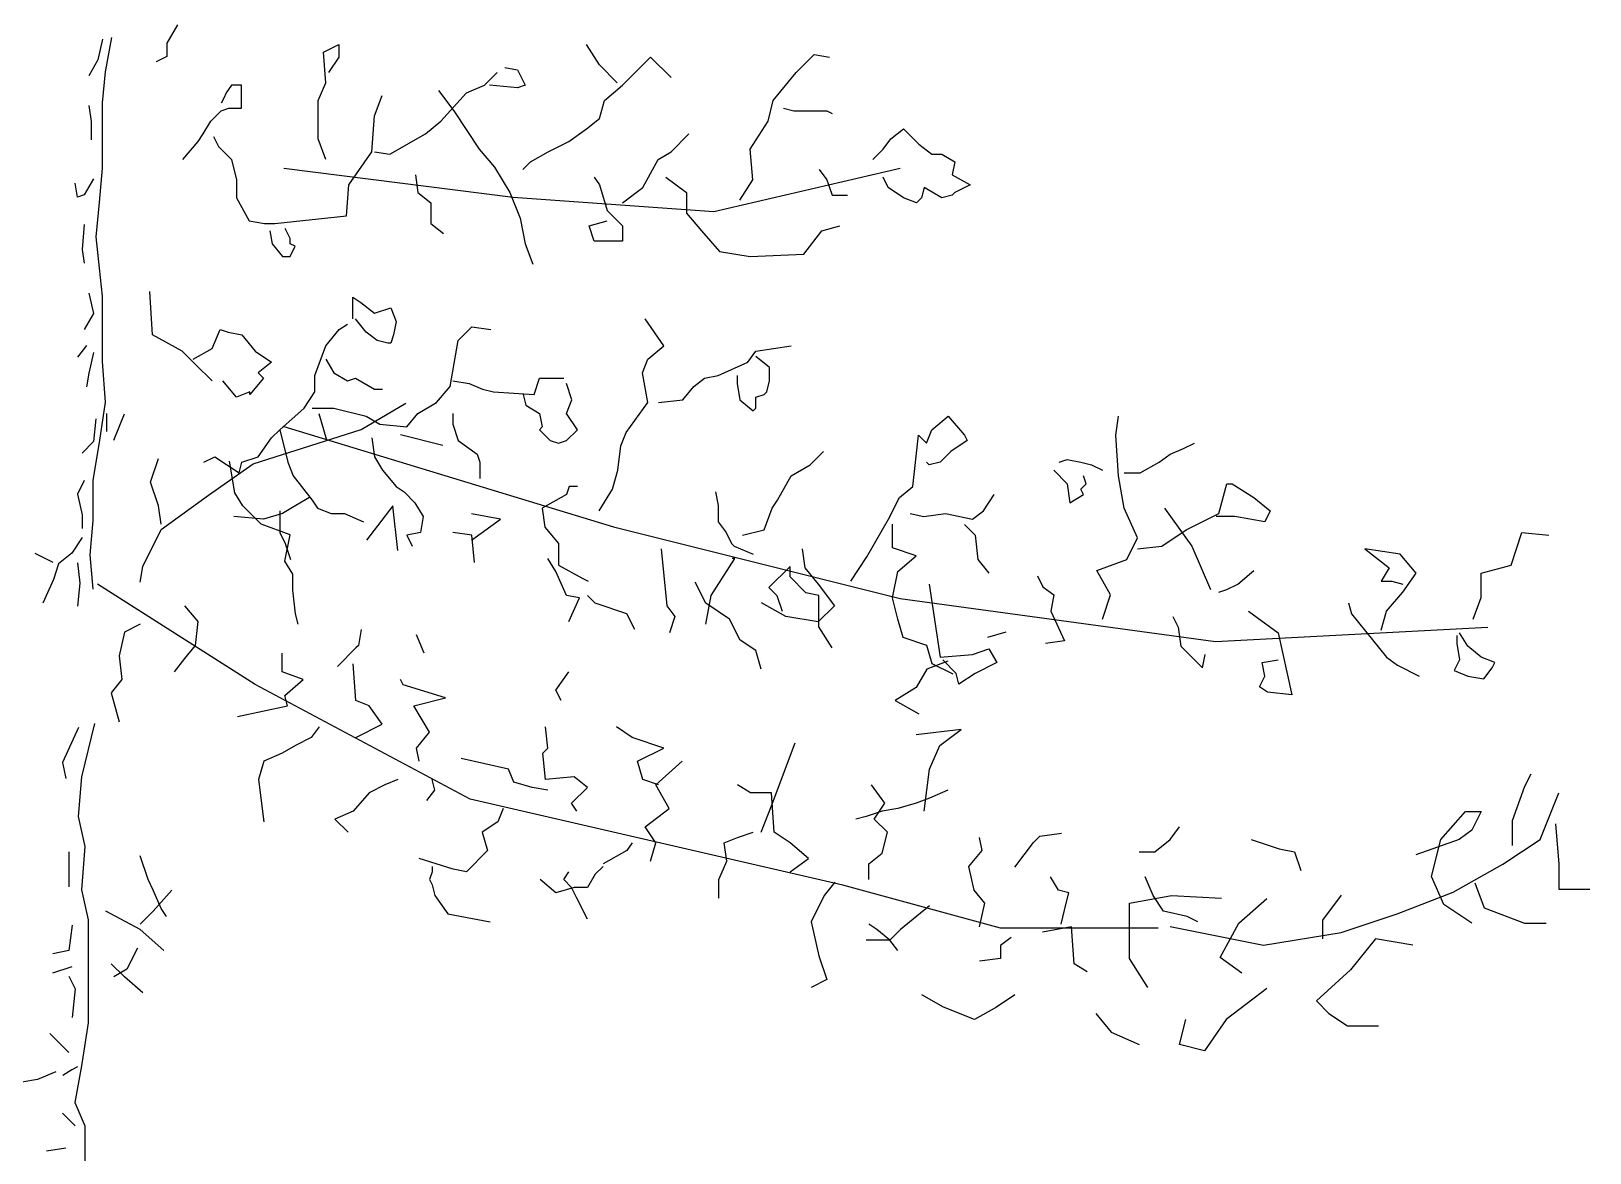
# Model space of a CAD drawing. Header units: millimetres. Extents: x 87938 to 265635, y 330093 to 434310.
# Drawn here: x 259083 to 261889, y 352468 to 354488 of the extents above; entities that cross this region are included whole.
import ezdxf

# ---------------------------------------------------------------- set-up
doc = ezdxf.new("R2010")
doc.units = ezdxf.units.MM

# ---------------------------------------------------------------- blocks, each defined once
blk = doc.blocks.new('A$C51134F3F')
for p, q in [((2853.6, 5540.3), (2834.6, 5507.1)), ((2718.9, 5514.3), (2710.7, 5477.3)), ((2724.5, 5455.9), (2735.8, 5517.7)), ((2834.6, 5507.1), (2834.6, 5483.4)), ((3116.6, 5491.4), (3144.2, 5505.2)), ((3144.2, 5505.2), (3144.2, 5482.2)), ((3613.6, 5468.3), (3590.6, 5505.2)), ((2710.7, 5477.3), (2694.3, 5448.4)), ((2834.6, 5483.4), (2815.7, 5473.9)), ((3121.2, 5436.1), (3116.6, 5491.4)), ((3144.2, 5482.2), (3125.8, 5454.5)), ((3655, 5431.5), (3705.7, 5482.2)), ((3705.7, 5482.2), (3742.5, 5445.3)), ((3968, 5454.5), (4000.2, 5486.8)), ((4000.2, 5486.8), (4027.8, 5482.2)), ((2718.9, 5399.8), (2724.5, 5455.9)), ((3406.5, 5431.5), (3429.5, 5454.5)), ((3443.3, 5463.7), (3466.3, 5459.1)), ((3466.3, 5459.1), (3480.1, 5431.5)), ((3645.8, 5436.1), (3613.6, 5468.3)), ((3926.6, 5403.9), (3968, 5454.5)), ((2941.7, 5417.7), (2937.1, 5408.5)), ((2950.9, 5431.5), (2941.7, 5417.7)), ((2969.3, 5431.5), (2950.9, 5431.5)), ((2969.3, 5390), (2969.3, 5431.5)), ((3107.4, 5403.9), (3121.2, 5436.1)), ((3323.7, 5422.3), (3351.3, 5385.4)), ((3328.3, 5367), (3374.3, 5417.7)), ((3374.3, 5417.7), (3406.5, 5431.5)), ((3466.3, 5426.9), (3415.7, 5431.5)), ((3480.1, 5431.5), (3466.3, 5426.9)), ((3622.8, 5403.9), (3655, 5431.5)), ((2694.3, 5394.9), (2698.4, 5366.1)), ((2718.9, 5343.6), (2718.9, 5399.8)), ((2937.1, 5408.5), (2932.5, 5399.3)), ((2932.5, 5385.4), (2946.3, 5390)), ((2946.3, 5390), (2969.3, 5390)), ((3107.4, 5334.8), (3107.4, 5403.9)), ((3208.6, 5376.2), (3222.4, 5413.1)), ((3613.6, 5371.6), (3622.8, 5403.9)), ((3917.4, 5367), (3926.6, 5403.9)), ((3945, 5390), (3963.4, 5385.4)), ((2698.4, 5366.1), (2698.4, 5333.1)), ((2900.3, 5344), (2914.1, 5367)), ((2914.1, 5367), (2932.5, 5385.4)), ((3204, 5311.8), (3208.6, 5376.2)), ((3300.7, 5344), (3328.3, 5367)), ((3351.3, 5385.4), (3397.3, 5316.4)), ((3590.6, 5353.2), (3613.6, 5371.6)), ((3885.1, 5316.4), (3917.4, 5367)), ((3963.4, 5385.4), (3995.6, 5385.4)), ((3995.6, 5385.4), (4023.2, 5385.4)), ((4023.2, 5385.4), (4032.4, 5380.8)), ((2718.9, 5281.9), (2718.9, 5343.6)), ((2891, 5330.2), (2900.3, 5344)), ((2918.7, 5339.4), (2927.9, 5321)), ((3121.2, 5297.9), (3107.4, 5334.8)), ((3236.2, 5307.2), (3300.7, 5344)), ((3558.4, 5330.2), (3590.6, 5353.2)), ((3742.5, 5311.8), (3774.7, 5344)), ((4124.5, 5316.4), (4138.3, 5334.8)), ((4138.3, 5334.8), (4161.3, 5353.2)), ((4161.3, 5353.2), (4175.1, 5339.4)), ((4175.1, 5339.4), (4188.9, 5325.6)), ((2863.4, 5297.9), (2891, 5330.2)), ((2927.9, 5321), (2950.9, 5297.9)), ((3162.6, 5251.9), (3204, 5311.8)), ((3208.6, 5311.8), (3236.2, 5307.2)), ((3397.3, 5316.4), (3424.9, 5284.1)), ((3489.3, 5293.3), (3521.6, 5311.8)), ((3521.6, 5311.8), (3558.4, 5330.2)), ((3719.5, 5297.9), (3742.5, 5311.8)), ((3889.7, 5261.1), (3885.1, 5316.4)), ((4106.1, 5297.9), (4124.5, 5316.4)), ((4188.9, 5325.6), (4211.9, 5307.2)), ((4211.9, 5307.2), (4230.3, 5307.2)), ((4230.3, 5307.2), (4253.3, 5293.3)), ((2713.3, 5220.1), (2718.9, 5281.9)), ((2950.9, 5297.9), (2960.1, 5261.1)), ((3045.5, 5281.9), (3458.4, 5230.2)), ((3424.9, 5284.1), (3452.5, 5238.1)), ((3475.5, 5279.5), (3489.3, 5293.3)), ((3691.8, 5247.3), (3719.5, 5297.9)), ((3819.7, 5204.4), (4155.2, 5281.9)), ((4009.4, 5279.5), (4023.2, 5261.1)), ((4253.3, 5293.3), (4248.7, 5270.3)), ((2673.7, 5230.2), (2669.6, 5254.9)), ((2702.5, 5263.2), (2686, 5234.3)), ((2960.1, 5261.1), (2960.1, 5228.9)), ((3158, 5196.6), (3162.6, 5251.9)), ((3282.2, 5270.3), (3286.8, 5238.1)), ((3604.4, 5265.7), (3613.6, 5251.9)), ((3613.6, 5251.9), (3627.4, 5205.8)), ((3733.3, 5265.7), (3770.1, 5238.1)), ((3866.7, 5224.3), (3889.7, 5261.1)), ((4023.2, 5261.1), (4032.4, 5233.5)), ((4133.7, 5247.3), (4124.5, 5265.7)), ((4248.7, 5270.3), (4280.9, 5251.9)), ((4280.9, 5251.9), (4253.3, 5238.1)), ((2686, 5234.3), (2673.7, 5230.2)), ((2960.1, 5228.9), (2983.1, 5187.4)), ((3286.8, 5238.1), (3309.9, 5219.7)), ((3452.5, 5238.1), (3470.9, 5192)), ((3458.4, 5230.2), (3819.7, 5204.4)), ((3655, 5219.7), (3691.8, 5247.3)), ((3770.1, 5238.1), (3770.1, 5201.2)), ((4032.4, 5233.5), (4060, 5233.5)), ((4161.3, 5228.9), (4133.7, 5247.3)), ((4184.3, 5219.7), (4161.3, 5228.9)), ((4193.5, 5228.9), (4184.3, 5219.7)), ((4198.1, 5247.3), (4193.5, 5228.9)), ((4230.3, 5228.9), (4198.1, 5247.3)), ((4248.7, 5233.5), (4230.3, 5228.9)), ((4253.3, 5238.1), (4248.7, 5233.5)), ((2707.7, 5158.4), (2713.3, 5220.1)), ((3029.1, 5182.8), (3158, 5196.6)), ((3309.9, 5219.7), (3309.9, 5182.8)), ((3627.4, 5205.8), (3655, 5178.2)), ((3770.1, 5201.2), (3797.7, 5169)), ((2686, 5180.8), (2681.9, 5135.5)), ((2983.1, 5187.4), (3010.7, 5182.8)), ((3010.7, 5182.8), (3029.1, 5182.8)), ((3019.9, 5169), (3024.5, 5146)), ((3056.7, 5155.2), (3047.5, 5173.6)), ((3309.9, 5182.8), (3332.9, 5164.4)), ((3470.9, 5192), (3480.1, 5146)), ((3595.2, 5178.2), (3627.4, 5187.4)), ((3604.4, 5150.6), (3595.2, 5178.2)), ((3655, 5178.2), (3655, 5150.6)), ((3797.7, 5169), (3829.9, 5132.2)), ((3981.8, 5127.5), (4014, 5169)), ((4014, 5169), (4046.2, 5178.2)), ((2713.3, 5102.2), (2707.7, 5158.4)), ((3024.5, 5146), (3042.9, 5122.9)), ((3056.7, 5146), (3056.7, 5155.2)), ((3065.9, 5141.4), (3056.7, 5146)), ((3056.7, 5122.9), (3065.9, 5141.4)), ((3480.1, 5146), (3493.9, 5109.1)), ((3655, 5150.6), (3604.4, 5150.6)), ((2681.9, 5135.5), (2686, 5110.8)), ((3042.9, 5122.9), (3056.7, 5122.9)), ((3829.9, 5132.2), (3885.1, 5122.9)), ((3885.1, 5122.9), (3981.8, 5127.5)), ((2718.9, 5051.7), (2713.3, 5102.2)), ((2694.3, 5057.3), (2702.5, 5020.2)), ((2808.8, 4981.8), (2804, 5059.8)), ((2718.9, 5001.2), (2718.9, 5051.7)), ((3169.4, 5040.3), (3169.4, 5050.1)), ((3169.4, 5050.1), (3184.1, 5040.3)), ((3169.4, 5011), (3169.4, 5040.3)), ((3184.1, 5040.3), (3208.4, 5020.8)), ((3208.4, 5020.8), (3237.7, 5030.5)), ((3237.7, 5030.5), (3247.4, 5006.2)), ((2702.5, 5020.2), (2686, 4991.4)), ((2718.9, 4933.8), (2718.9, 5001.2)), ((3145.1, 4991.5), (3159.7, 5001.3)), ((3193.8, 4986.7), (3174.3, 5011)), ((3247.4, 5006.2), (3242.5, 4981.8)), ((3359.5, 4972), (3383.9, 4996.4)), ((3383.9, 4996.4), (3418, 4991.5)), ((3729.8, 4962.3), (3695.7, 5011)), ((2862.4, 4952.5), (2808.8, 4981.8)), ((2916, 4957.4), (2930.7, 4991.5)), ((2930.7, 4991.5), (2945.3, 4986.7)), ((2945.3, 4986.7), (2969.6, 4981.8)), ((2969.6, 4981.8), (2994, 4952.5)), ((3120.7, 4962.3), (3145.1, 4991.5)), ((3213.3, 4972), (3193.8, 4986.7)), ((3232.8, 4967.1), (3213.3, 4972)), ((3242.5, 4981.8), (3237.7, 4967.1)), ((3344.9, 4889.1), (3359.5, 4972)), ((2690.1, 4962.6), (2673.7, 4942)), ((2702.5, 4950.2), (2694.3, 4913.2)), ((2886.8, 4928.1), (2862.4, 4952.5)), ((2881.9, 4937.9), (2916, 4957.4)), ((2994, 4952.5), (3023.3, 4933)), ((3101.2, 4908.6), (3120.7, 4962.3)), ((3237.7, 4967.1), (3232.8, 4967.1)), ((3700.6, 4937.9), (3729.8, 4962.3)), ((3880.9, 4933), (3895.5, 4952.5)), ((3895.5, 4952.5), (3958.9, 4962.3)), ((3919.9, 4923.3), (3895.5, 4942.8)), ((2694.3, 4913.2), (2690.1, 4888.5)), ((2724.5, 4860.8), (2718.9, 4933.8)), ((2916, 4898.9), (2886.8, 4928.1)), ((3023.3, 4933), (2998.9, 4913.5)), ((2998.9, 4913.5), (3008.6, 4903.8)), ((3120.7, 4937.9), (3135.3, 4913.5)), ((3135.3, 4913.5), (3159.7, 4898.9)), ((3690.9, 4913.5), (3700.6, 4937.9)), ((3700.6, 4859.9), (3690.9, 4913.5)), ((3827.3, 4908.6), (3880.9, 4933)), ((3919.9, 4898.9), (3919.9, 4923.3)), ((2959.9, 4869.6), (2935.5, 4898.9)), ((3008.6, 4903.8), (2984.3, 4874.5)), ((3101.2, 4879.4), (3101.2, 4908.6)), ((3159.7, 4898.9), (3174.3, 4903.8)), ((3174.3, 4903.8), (3208.4, 4884.2)), ((3208.4, 4884.2), (3223, 4884.2)), ((3320.5, 4859.9), (3344.9, 4889.1)), ((3349.7, 4898.9), (3379, 4894)), ((3379, 4894), (3403.3, 4884.2)), ((3403.3, 4884.2), (3422.8, 4879.4)), ((3495.9, 4874.5), (3505.7, 4903.8)), ((3505.7, 4903.8), (3549.5, 4903.8)), ((3564.2, 4864.7), (3554.4, 4894)), ((3763.9, 4864.7), (3783.4, 4889.1)), ((3783.4, 4889.1), (3802.9, 4903.8)), ((3802.9, 4903.8), (3827.3, 4908.6)), ((3861.4, 4908.6), (3861.4, 4894)), ((3861.4, 4894), (3866.3, 4864.7)), ((3915, 4879.4), (3919.9, 4898.9)), ((2713.3, 4787.8), (2724.5, 4860.8)), ((2984.3, 4879.4), (2959.9, 4869.6)), ((2984.3, 4874.5), (2984.3, 4879.4)), ((3081.7, 4850.1), (3101.2, 4879.4)), ((3184.6, 4811.4), (3265.1, 4858.8)), ((3286.4, 4840.4), (3320.5, 4859.9)), ((3422.8, 4879.4), (3495.9, 4874.5)), ((3476.4, 4874.5), (3481.3, 4855)), ((3554.4, 4840.4), (3564.2, 4864.7)), ((3661.6, 4806.2), (3700.6, 4859.9)), ((3720.1, 4859.9), (3763.9, 4864.7)), ((3866.3, 4864.7), (3890.6, 4845.2)), ((3895.5, 4869.6), (3910.1, 4874.5)), ((3895.5, 4850.1), (3895.5, 4869.6)), ((3910.1, 4874.5), (3915, 4879.4)), ((2706.6, 4830.9), (2702.5, 4789.7)), ((2726.5, 4808.1), (2726.5, 4840.3)), ((2739.2, 4792.4), (2758.2, 4839.8)), ((3037.9, 4811.1), (3081.7, 4850.1)), ((3096.3, 4850.1), (3135.3, 4850.1)), ((3123, 4792.4), (3108.8, 4839.8)), ((3135.3, 4850.1), (3193.8, 4835.5)), ((3193.8, 4835.5), (3218.2, 4820.8)), ((3266.9, 4816), (3286.4, 4840.4)), ((3349.7, 4840.4), (3349.7, 4820.8)), ((3481.3, 4855), (3505.7, 4840.4)), ((3505.7, 4840.4), (3510.6, 4816)), ((3573.9, 4811.1), (3554.4, 4840.4)), ((3890.6, 4845.2), (3895.5, 4850.1)), ((4212.3, 4811.1), (4241.5, 4835.5)), ((4241.5, 4835.5), (4270.7, 4801.3)), ((4543.6, 4801.3), (4548.5, 4835.5)), ((2990.3, 4749.8), (3184.6, 4811.4)), ((3023.3, 4796.5), (3037.9, 4811.1)), ((3037.9, 4811.1), (3052.5, 4752.6)), ((3045.5, 4817), (3639.1, 4636.2)), ((3218.2, 4820.8), (3266.9, 4816)), ((3331.4, 4782.9), (3255.6, 4801.9)), ((3349.7, 4820.8), (3359.5, 4791.6)), ((3510.6, 4816), (3505.7, 4811.1)), ((3505.7, 4811.1), (3525.2, 4791.6)), ((3554.4, 4791.6), (3573.9, 4811.1)), ((3651.9, 4781.8), (3661.6, 4806.2)), ((4178.2, 4708.7), (4187.9, 4801.3)), ((4187.9, 4801.3), (4202.5, 4786.7)), ((4202.5, 4786.7), (4212.3, 4811.1)), ((4270.7, 4801.3), (4275.6, 4791.6)), ((4548.5, 4728.2), (4543.6, 4801.3)), ((2702.5, 4789.7), (2681.9, 4769.1)), ((2702.1, 4720.4), (2713.3, 4787.8)), ((2998.9, 4762.3), (3023.3, 4796.5)), ((3203.6, 4796.5), (3208.4, 4762.3)), ((3359.5, 4791.6), (3393.6, 4767.2)), ((3525.2, 4791.6), (3539.8, 4786.7)), ((3539.8, 4786.7), (3554.4, 4791.6)), ((3647, 4737.9), (3651.9, 4781.8)), ((3993, 4747.7), (4017.3, 4772.1)), ((4246.4, 4772.1), (4226.9, 4752.6)), ((4275.6, 4791.6), (4246.4, 4772.1)), ((4641.1, 4767.2), (4665.5, 4777)), ((4665.5, 4777), (4684.9, 4786.7)), ((2805.5, 4716.6), (2819.8, 4759.2)), ((2901.4, 4752.6), (2920.9, 4762.3)), ((2909.8, 4692.9), (2990.3, 4749.8)), ((2920.9, 4762.3), (2964.8, 4733.1)), ((2957.1, 4697.6), (2947.7, 4754.5)), ((2964.8, 4733.1), (2969.6, 4752.6)), ((2969.6, 4752.6), (2998.9, 4762.3)), ((3052.5, 4752.6), (3062.2, 4728.2)), ((3208.4, 4762.3), (3223, 4737.9)), ((3393.6, 4767.2), (3398.5, 4752.6)), ((3398.5, 4752.6), (3398.5, 4723.3)), ((3958.9, 4728.2), (3993, 4747.7)), ((4207.4, 4747.7), (4202.5, 4752.6)), ((4226.9, 4752.6), (4207.4, 4747.7)), ((4441.3, 4752.6), (4455.9, 4757.5)), ((4455.9, 4757.5), (4480.3, 4752.6)), ((4480.3, 4752.6), (4499.8, 4747.7)), ((4499.8, 4747.7), (4519.3, 4737.9)), ((4587.5, 4733.1), (4621.6, 4752.6)), ((4621.6, 4752.6), (4641.1, 4767.2)), ((2686, 4719.7), (2673.7, 4695)), ((2702.1, 4647.4), (2702.1, 4720.4)), ((2819.8, 4673.9), (2805.5, 4716.6)), ((3062.2, 4728.2), (3096.3, 4684.3)), ((3223, 4737.9), (3247.4, 4708.7)), ((3637.3, 4703.8), (3647, 4737.9)), ((3934.5, 4684.3), (3958.9, 4728.2)), ((4431.6, 4737.9), (4455.9, 4713.6)), ((4490, 4713.6), (4485.2, 4728.2)), ((4558.2, 4669.7), (4548.5, 4728.2)), ((4558.2, 4733.1), (4587.5, 4733.1)), ((2673.7, 4695), (2681.9, 4657.9)), ((2824.5, 4631.2), (2909.8, 4692.9)), ((2971.4, 4673.9), (2957.1, 4697.6)), ((3091.5, 4689.2), (3067.1, 4674.5)), ((3247.4, 4708.7), (3262, 4698.9)), ((3262, 4698.9), (3281.5, 4679.4)), ((3554.4, 4694.1), (3510.6, 4669.7)), ((3559.3, 4708.7), (3554.4, 4694.1)), ((3573.9, 4708.7), (3559.3, 4708.7)), ((3612.9, 4664.8), (3637.3, 4703.8)), ((3822.4, 4698.9), (3827.3, 4674.5)), ((4134.3, 4650.2), (4153.8, 4689.2)), ((4153.8, 4689.2), (4178.2, 4708.7)), ((4304.9, 4664.8), (4324.3, 4694.1)), ((4455.9, 4713.6), (4460.8, 4679.4)), ((4460.8, 4679.4), (4485.2, 4694.1)), ((4480.3, 4703.8), (4490, 4713.6)), ((4485.2, 4694.1), (4480.3, 4703.8)), ((4728.8, 4659.9), (4743.4, 4713.6)), ((4743.4, 4713.6), (4753.2, 4713.6)), ((4753.2, 4713.6), (4792.2, 4689.2)), ((4792.2, 4689.2), (4821.4, 4664.8)), ((2824.5, 4640.7), (2819.8, 4673.9)), ((3004.5, 4640.7), (2971.4, 4673.9)), ((3042.7, 4659.9), (3008.6, 4650.2)), ((3037.9, 4664.8), (3037.9, 4625.8)), ((3067.1, 4674.5), (3042.7, 4659.9)), ((3096.3, 4684.3), (3106.1, 4669.7)), ((3106.1, 4669.7), (3130.5, 4659.9)), ((3130.5, 4659.9), (3154.8, 4659.9)), ((3154.8, 4659.9), (3188.9, 4645.3)), ((3241.4, 4673.9), (3194, 4612.3)), ((3250.9, 4593.3), (3241.4, 4673.9)), ((3281.5, 4679.4), (3296.1, 4655)), ((3435.7, 4650.2), (3383.5, 4659.7)), ((3510.6, 4669.7), (3515.4, 4635.5)), ((3827.3, 4674.5), (3827.3, 4645.3)), ((3910.1, 4630.7), (3924.8, 4669.7)), ((3924.8, 4669.7), (3934.5, 4684.3)), ((4173.3, 4659.9), (4197.6, 4655)), ((4197.6, 4655), (4236.6, 4659.9)), ((4236.6, 4659.9), (4285.4, 4650.2)), ((4285.4, 4650.2), (4304.9, 4664.8)), ((4582.6, 4616), (4558.2, 4669.7)), ((4631.3, 4669.7), (4655.7, 4635.5)), ((4670.3, 4630.7), (4728.8, 4659.9)), ((4821.4, 4664.8), (4811.6, 4645.3)), ((2681.9, 4657.9), (2681.9, 4633.2)), ((2696.5, 4585.7), (2702.1, 4647.4)), ((2791.3, 4564.9), (2824.5, 4631.2)), ((3008.6, 4650.2), (2955, 4655)), ((3056.6, 4621.7), (3004.5, 4640.7)), ((3296.1, 4655), (3291.3, 4625.8)), ((3383.5, 4612.3), (3435.7, 4650.2)), ((3515.4, 4635.5), (3539.8, 4606.3)), ((3639.1, 4636.2), (4155.2, 4507.1)), ((3827.3, 4645.3), (3841.9, 4625.8)), ((4095.3, 4581.9), (4134.3, 4650.2)), ((4141.6, 4598), (4141.6, 4640.7)), ((4270.7, 4640.4), (4290.2, 4620.9)), ((4655.7, 4635.5), (4680.1, 4601.4)), ((4758, 4655), (4723.9, 4655)), ((4811.6, 4645.3), (4758, 4655)), ((2682.4, 4617), (2663.4, 4588.6)), ((3037.9, 4625.8), (3047.6, 4606.3)), ((3047.2, 4574.3), (3056.6, 4621.7)), ((3047.6, 4606.3), (3057.4, 4577)), ((3291.3, 4625.8), (3266.9, 4620.9)), ((3266.9, 4620.9), (3276.6, 4601.4)), ((3383.9, 4620.9), (3349.7, 4625.8)), ((3388.7, 4572.1), (3383.9, 4620.9)), ((3539.8, 4606.3), (3539.8, 4567.3)), ((3841.9, 4625.8), (3851.7, 4606.3)), ((3851.7, 4606.3), (3856.5, 4601.4)), ((3871.2, 4620.9), (3910.1, 4630.7)), ((4290.2, 4620.9), (4295.1, 4577)), ((4563.1, 4577), (4582.6, 4616)), ((4626.5, 4601.4), (4670.3, 4630.7)), ((5255.1, 4567.3), (5274.6, 4625.8)), ((5274.6, 4625.8), (5323.3, 4620.9)), ((2630, 4572.1), (2597.8, 4588.2)), ((2663.4, 4588.6), (2639.7, 4569.6)), ((2702.1, 4523.9), (2696.5, 4585.7)), ((3535.1, 4555.4), (3520.9, 4579.1)), ((3725, 4596.5), (3734.7, 4494.1)), ((3814.7, 4512.7), (3857.3, 4579.1)), ((3857.3, 4579.1), (3852.6, 4579.1)), ((3856.5, 4601.4), (3890.6, 4586.8)), ((3978.4, 4596.5), (3983.2, 4562.4)), ((4066.1, 4538), (4095.3, 4581.9)), ((4184.2, 4583.8), (4141.6, 4598)), ((4151, 4555.4), (4184.2, 4583.8)), ((4295.1, 4577), (4314.6, 4552.6)), ((4509.5, 4557.5), (4563.1, 4577)), ((4582.6, 4596.5), (4626.5, 4601.4)), ((4680.1, 4601.4), (4714.2, 4523.4)), ((4991.9, 4596.5), (5035.8, 4562.4)), ((5055.3, 4586.8), (4991.9, 4596.5)), ((5084.5, 4552.6), (5055.3, 4586.8)), ((2639.7, 4569.6), (2630.3, 4541.1)), ((2673.7, 4571.5), (2677.8, 4534.4)), ((2786.6, 4536.4), (2791.3, 4564.9)), ((3061.4, 4550.6), (3047.2, 4574.3)), ((3061.4, 4522.2), (3061.4, 4550.6)), ((3554.1, 4512.7), (3535.1, 4555.4)), ((3539.8, 4567.3), (3583.6, 4542.9)), ((3956.8, 4564.9), (3918.9, 4526.9)), ((3956.8, 4545.9), (3956.8, 4564.9)), ((3983.2, 4562.4), (4007.6, 4533.1)), ((4141.6, 4508), (4151, 4555.4)), ((4402.3, 4547.8), (4412.1, 4528.2)), ((4533.9, 4513.6), (4509.5, 4557.5)), ((4762.9, 4533.1), (4792.2, 4557.5)), ((5035.8, 4562.4), (5021.2, 4538)), ((5060.2, 4518.5), (5084.5, 4552.6)), ((5201.5, 4552.6), (5255.1, 4567.3)), ((5201.5, 4508.7), (5201.5, 4552.6)), ((2630.3, 4541.1), (2611.3, 4498.5)), ((2677.8, 4534.4), (2673.7, 4493.2)), ((2993.8, 4352.1), (2709.9, 4532.9)), ((3066.1, 4479.5), (3061.4, 4522.2)), ((3583.6, 4542.9), (3593.4, 4538)), ((3805.2, 4498.5), (3786.2, 4536.4)), ((3918.9, 4526.9), (3933.1, 4512.7)), ((3985.2, 4517.4), (3956.8, 4545.9)), ((4007.6, 4533.1), (4036.8, 4494.1)), ((4207.4, 4533.1), (4226.9, 4401.4)), ((4412.1, 4528.2), (4431.6, 4513.6)), ((4728.8, 4518.5), (4743.4, 4523.4)), ((4743.4, 4523.4), (4762.9, 4533.1)), ((5021.2, 4538), (5040.7, 4538)), ((5040.7, 4538), (5060.2, 4533.1)), ((2890.8, 4465.3), (2867.1, 4493.7)), ((3577.8, 4508), (3554.1, 4512.7)), ((3558.8, 4465.3), (3577.8, 4508)), ((3606.2, 4498.5), (3592, 4512.7)), ((3663.1, 4479.5), (3606.2, 4498.5)), ((3734.7, 4494.1), (3749.3, 4474.6)), ((3805.2, 4460.6), (3814.7, 4512.7)), ((3847.8, 4470), (3805.2, 4498.5)), ((3949.1, 4474.6), (3905.3, 4499)), ((3933.1, 4512.7), (3942.6, 4484.3)), ((4008.9, 4512.7), (3985.2, 4517.4)), ((4036.8, 4494.1), (4007.6, 4464.8)), ((4008.9, 4455.8), (4008.9, 4512.7)), ((4151, 4470), (4141.6, 4508)), ((4155.2, 4507.1), (4723, 4429.6)), ((4431.6, 4513.6), (4426.7, 4484.4)), ((4519.3, 4469.7), (4533.9, 4513.6)), ((4962.7, 4499), (4967.6, 4479.5)), ((5030.9, 4484.4), (5060.2, 4518.5)), ((5186.9, 4469.7), (5201.5, 4508.7)), ((2886.1, 4422.6), (2890.8, 4465.3)), ((3070.9, 4460.6), (3066.1, 4479.5)), ((3677.3, 4451.1), (3663.1, 4479.5)), ((3749.3, 4474.6), (3739.6, 4445.3)), ((3866.8, 4432.1), (3847.8, 4470)), ((4007.6, 4464.8), (3949.1, 4474.6)), ((4160.5, 4436.8), (4151, 4470)), ((4426.7, 4484.4), (4451, 4430.7)), ((4646, 4474.6), (4655.7, 4455.1)), ((4782.4, 4484.4), (4836, 4445.3)), ((4967.6, 4479.5), (5030.9, 4401.4)), ((5021.2, 4450.2), (5030.9, 4484.4)), ((2758.2, 4446.3), (2748.7, 4403.7)), ((2786.6, 4460.6), (2758.2, 4446.3)), ((3184.6, 4451.1), (3179.8, 4422.6)), ((3298.3, 4408.4), (3284, 4441.6)), ((4032.6, 4417.9), (4008.9, 4455.8)), ((4203.2, 4422.6), (4160.5, 4436.8)), ((4345.3, 4446.3), (4312.1, 4436.8)), ((4655.7, 4455.1), (4660.6, 4421)), ((4723, 4429.6), (5213.4, 4455.4)), ((4836, 4445.3), (4860.4, 4333.2)), ((5157.6, 4440.5), (5157.6, 4425.8)), ((5177.1, 4421), (5162.5, 4445.3)), ((2867.1, 4398.9), (2886.1, 4422.6)), ((3042.4, 4375.2), (3042.4, 4408.4)), ((3175.1, 4417.9), (3141.9, 4384.7)), ((3179.8, 4422.6), (3175.1, 4417.9)), ((3895.2, 4413.1), (3866.8, 4432.1)), ((3904.7, 4380), (3895.2, 4413.1)), ((4212.6, 4389.4), (4203.2, 4422.6)), ((4285.4, 4406.3), (4314.6, 4416.1)), ((4314.6, 4416.1), (4329.2, 4391.7)), ((4451, 4430.7), (4416.9, 4425.8)), ((4660.6, 4421), (4699.6, 4381.9)), ((5157.6, 4425.8), (5162.5, 4396.6)), ((5201.5, 4401.4), (5177.1, 4421)), ((2748.7, 4403.7), (2753.4, 4361)), ((2848.2, 4375.2), (2867.1, 4398.9)), ((3175.1, 4323.1), (3170.3, 4389.4)), ((4203.2, 4380), (4184.2, 4346.8)), ((4241.1, 4394.2), (4203.2, 4380)), ((4250.5, 4370.5), (4212.6, 4389.4)), ((4226.9, 4401.4), (4285.4, 4406.3)), ((4256.1, 4372.2), (4231.8, 4396.6)), ((4329.2, 4391.7), (4290.2, 4372.2)), ((4699.6, 4381.9), (4704.4, 4406.3)), ((4806.8, 4391.7), (4836, 4396.6)), ((4811.6, 4367.3), (4806.8, 4391.7)), ((5030.9, 4401.4), (5050.4, 4386.8)), ((5050.4, 4386.8), (5089.4, 4367.3)), ((5162.5, 4396.6), (5152.8, 4377.1)), ((5225.9, 4391.7), (5201.5, 4401.4)), ((5206.4, 4362.4), (5221, 4381.9)), ((5221, 4381.9), (5225.9, 4391.7)), ((2753.4, 4361), (2734.5, 4337.3)), ((3381, 4145.5), (2993.8, 4352.1)), ((3080.3, 4361), (3042.4, 4375.2)), ((3047.2, 4332.5), (3080.3, 4361)), ((3260.4, 4351.5), (3255.6, 4361)), ((3336.2, 4327.8), (3260.4, 4351.5)), ((3535.1, 4342), (3558.8, 4375.2)), ((4261, 4352.7), (4256.1, 4372.2)), ((4290.2, 4372.2), (4261, 4352.7)), ((4801.9, 4347.8), (4811.6, 4367.3)), ((5152.8, 4377.1), (5177.1, 4367.3)), ((5177.1, 4367.3), (5206.4, 4362.4)), ((2734.5, 4337.3), (2748.7, 4285.1)), ((3051.9, 4313.6), (3047.2, 4332.5)), ((3198.8, 4313.6), (3175.1, 4323.1)), ((3279.3, 4313.6), (3336.2, 4327.8)), ((3544.6, 4323.1), (3535.1, 4342)), ((4184.2, 4346.8), (4146.3, 4323.1)), ((4146.3, 4323.1), (4188.9, 4299.4)), ((4816.5, 4338.1), (4801.9, 4347.8)), ((4860.4, 4333.2), (4816.5, 4338.1)), ((2961.9, 4294.6), (3051.9, 4313.6)), ((3222.5, 4280.4), (3198.8, 4313.6)), ((3307.7, 4266.2), (3279.3, 4313.6)), ((2675.5, 4274.7), (2646.8, 4211.5)), ((2704.7, 4281.8), (2680.7, 4185.9)), ((3108.8, 4275.7), (3094.5, 4256.7)), ((3175.1, 4256.7), (3222.5, 4280.4)), ((3284, 4237.7), (3307.7, 4266.2)), ((3520.9, 4237.7), (3516.2, 4275.7)), ((3672.5, 4256.7), (3644.1, 4275.7)), ((4264.7, 4270.9), (4184.2, 4261.4)), ((4226.8, 4242.5), (4264.7, 4270.9)), ((3066.1, 4242.5), (3042.4, 4228.2)), ((3094.5, 4256.7), (3066.1, 4242.5)), ((3729.4, 4237.7), (3672.5, 4256.7)), ((3923.6, 4133.4), (3966.3, 4247.2)), ((4207.9, 4199.8), (4226.8, 4242.5)), ((2646.8, 4211.5), (2652.5, 4182.8)), ((3009.3, 4214), (2999.8, 4180.8)), ((3042.4, 4228.2), (3009.3, 4214)), ((3288.8, 4214), (3284, 4237.7)), ((3449.9, 4199.8), (3364.6, 4218.8)), ((3511.5, 4228.2), (3520.9, 4237.7)), ((3516.2, 4180.8), (3511.5, 4228.2)), ((3682, 4214), (3729.4, 4237.7)), ((3691.5, 4180.8), (3682, 4214)), ((3715.2, 4171.3), (3762.5, 4214)), ((2680.7, 4185.9), (2674.7, 4114.1)), ((3459.3, 4176.1), (3449.9, 4199.8)), ((3568.3, 4185.6), (3516.2, 4180.8)), ((3592, 4166.6), (3568.3, 4185.6)), ((4198.4, 4123.9), (4207.9, 4199.8)), ((5290.6, 4190.7), (5279.5, 4168.3)), ((2999.8, 4180.8), (3009.3, 4105)), ((3198.8, 4157.1), (3170.3, 4123.9)), ((3227.2, 4171.3), (3198.8, 4157.1)), ((3250.9, 4180.8), (3227.2, 4171.3)), ((3303, 4142.9), (3317.2, 4161.9)), ((3317.2, 4161.9), (3312.5, 4180.8)), ((3492.5, 4166.6), (3459.3, 4176.1)), ((3520.9, 4161.9), (3492.5, 4166.6)), ((3563.6, 4138.2), (3592, 4166.6)), ((3719.9, 4171.3), (3691.5, 4180.8)), ((3738.9, 4128.7), (3715.2, 4171.3)), ((3885.7, 4157.1), (3862, 4171.3)), ((3923.6, 4157.1), (3885.7, 4157.1)), ((3928.4, 4086), (3923.6, 4157.1)), ((4127.3, 4138.2), (4103.7, 4171.3)), ((4241.1, 4161.9), (4207.9, 4147.6)), ((5279.5, 4168.3), (5257.1, 4106.7)), ((5307.4, 4073.1), (5341, 4157.1)), ((4052, 3990.6), (3381, 4145.5)), ((3440.4, 4128.7), (3430.9, 4105)), ((3573, 4123.9), (3563.6, 4138.2)), ((3696.2, 4095.5), (3738.9, 4128.7)), ((3904.7, 4086), (3923.6, 4133.4)), ((4108.4, 4109.7), (4127.3, 4138.2)), ((4151, 4128.7), (4122.6, 4123.9)), ((4184.2, 4138.2), (4151, 4128.7)), ((4207.9, 4147.6), (4184.2, 4138.2)), ((2674.7, 4114.1), (2686.7, 4060.2)), ((3170.3, 4123.9), (3137.2, 4109.7)), ((3137.2, 4109.7), (3160.9, 4086)), ((3430.9, 4105), (3402.5, 4086)), ((4094.2, 4114.5), (4075.2, 4109.7)), ((4122.6, 4123.9), (4094.2, 4114.5)), ((4132.1, 4086), (4108.4, 4109.7)), ((5128.4, 4073.1), (5173.2, 4123.5)), ((5173.2, 4123.5), (5201.1, 4123.5)), ((5201.1, 4123.5), (5184.3, 4089.9)), ((5257.1, 4106.7), (5257.1, 4061.9)), ((5335.4, 4101.1), (5341, 4028.4)), ((3402.5, 4086), (3412, 4052.8)), ((3715.2, 4067), (3696.2, 4095.5)), ((3838.4, 4067), (3862, 4076.5)), ((3862, 4076.5), (3890.5, 4086)), ((3956.8, 4067), (3928.4, 4086)), ((4122.6, 4048.1), (4132.1, 4086)), ((4302.6, 4052.8), (4297.9, 4076.5)), ((4395.5, 4067.5), (4406.6, 4078.7)), ((4406.6, 4078.7), (4445.8, 4084.3)), ((4613.7, 4050.7), (4641.6, 4073.1)), ((4641.6, 4073.1), (4658.4, 4095.5)), ((4787.1, 4073.1), (4837.5, 4056.3)), ((5162, 4073.1), (5083.6, 4045.1)), ((5111.6, 4006), (5128.4, 4073.1)), ((5184.3, 4089.9), (5162, 4073.1)), ((5240.3, 4028.4), (5307.4, 4073.1)), ((2658.3, 4050.8), (2658.3, 4022.1)), ((2686.7, 4060.2), (2680.7, 3982.3)), ((2800.8, 4000.7), (2786.6, 4043.3)), ((3412, 4052.8), (3374.1, 4014.9)), ((3663.1, 4052.8), (3620.4, 4029.1)), ((3672.5, 4067), (3663.1, 4052.8)), ((3705.7, 4033.9), (3715.2, 4067)), ((3843.1, 4033.9), (3838.4, 4067)), ((3990, 4038.6), (3956.8, 4067)), ((4098.9, 4029.1), (4122.6, 4048.1)), ((4279, 4024.4), (4302.6, 4052.8)), ((4361.9, 4022.8), (4395.5, 4067.5)), ((4585.7, 4050.7), (4613.7, 4050.7)), ((4837.5, 4056.3), (4865.4, 4050.7)), ((4865.4, 4050.7), (4876.6, 4017.2)), ((2658.3, 4022.1), (2658.3, 3987.7)), ((3350.4, 4019.6), (3288.8, 4038.6)), ((3312.5, 4014.9), (3307.7, 4000.7)), ((3312.5, 4024.4), (3312.5, 4014.9)), ((3374.1, 4014.9), (3350.4, 4019.6)), ((3549.4, 4000.7), (3558.8, 4014.9)), ((3620.4, 4024.4), (3606.2, 4010.2)), ((3828.9, 4000.7), (3843.1, 4033.9)), ((3956.8, 4014.9), (3990, 4038.6)), ((4098.9, 4000.7), (4098.9, 4029.1)), ((4288.4, 3981.7), (4279, 4024.4)), ((5150.8, 3978), (5240.3, 4028.4)), ((5341, 4028.4), (5341, 3983.6)), ((2810.3, 3981.7), (2800.8, 4000.7)), ((3307.7, 4000.7), (3312.5, 3991.2)), ((3312.5, 3991.2), (3317.2, 3972.2)), ((3535.1, 3977), (3506.7, 4000.7)), ((3568.3, 3986.4), (3535.1, 3977)), ((3563.6, 3986.4), (3549.4, 4000.7)), ((3573, 3967.5), (3563.6, 3986.4)), ((3592, 3986.4), (3568.3, 3986.4)), ((3606.2, 4010.2), (3592, 3986.4)), ((3828.9, 3967.5), (3828.9, 4000.7)), ((4037.3, 3995.9), (4018.4, 3972.2)), ((4335.9, 3913.1), (4052, 3990.6)), ((4440, 3981.7), (4425.8, 4005.4)), ((4610.6, 3972.2), (4596.4, 4005.4)), ((5134, 3955.6), (5111.6, 4006)), ((5189.9, 3994.8), (5206.7, 3950)), ((2680.7, 3982.3), (2692.7, 3928.4)), ((2810.3, 3943.8), (2843.4, 3981.7)), ((2824.5, 3948.5), (2810.3, 3981.7)), ((3317.2, 3972.2), (3340.9, 3939)), ((3592, 3929.6), (3573, 3967.5)), ((4018.4, 3972.2), (3994.7, 3924.8)), ((4307.4, 3958), (4288.4, 3981.7)), ((4297.9, 3915.3), (4307.4, 3958)), ((4459, 3977), (4440, 3981.7)), ((4444.8, 3920.1), (4454.2, 3958)), ((4454.2, 3958), (4459, 3977)), ((4567.9, 3958), (4643.8, 3972.2)), ((4567.9, 3905.9), (4567.9, 3958)), ((4629.5, 3943.8), (4610.6, 3972.2)), ((4643.8, 3972.2), (4733.8, 3967.5)), ((4764.7, 3922), (4815.1, 3966.8)), ((4949.4, 3972.4), (4915.8, 3927.6)), ((5050.1, 3938.8), (5150.8, 3978)), ((5341, 3983.6), (5396.9, 3983.6)), ((2786.6, 3910.6), (2725, 3943.8)), ((2786.6, 3920.1), (2810.3, 3943.8)), ((2834, 3934.3), (2824.5, 3948.5)), ((3340.9, 3939), (3416.7, 3924.8)), ((4207.9, 3953.3), (4155.8, 3910.6)), ((4672.2, 3934.3), (4629.5, 3943.8)), ((4691.1, 3924.8), (4672.2, 3934.3)), ((4949.4, 3905.2), (5050.1, 3938.8)), ((5184.3, 3922), (5134, 3955.6)), ((5206.7, 3950), (5279.5, 3922)), ((2664, 3918.8), (2658.3, 3872.9)), ((2692.7, 3928.4), (2692.7, 3886.5)), ((2829.2, 3872.7), (2786.6, 3910.6)), ((3994.7, 3924.8), (4008.9, 3863.2)), ((4113.1, 3910.6), (4098.9, 3920.1)), ((4136.8, 3891.6), (4113.1, 3910.6)), ((4155.8, 3910.6), (4136.8, 3891.6)), ((4619.8, 3913.1), (4335.9, 3913.1)), ((4463.7, 3915.3), (4411.6, 3905.9)), ((4468.5, 3849), (4463.7, 3915.3)), ((4567.9, 3858.4), (4567.9, 3905.9)), ((4641.6, 3916.4), (4809.5, 3882.8)), ((4731.2, 3860.4), (4764.7, 3922)), ((4809.5, 3882.8), (4949.4, 3905.2)), ((4915.8, 3927.6), (4915.8, 3894)), ((5279.5, 3922), (5318.6, 3922)), ((2692.7, 3886.5), (2692.7, 3808.7)), ((2781.9, 3877.4), (2762.9, 3839.5)), ((4136.8, 3891.6), (4094.2, 3891.6)), ((4151, 3872.7), (4136.8, 3891.6)), ((4354.8, 3896.4), (4335.8, 3882.1)), ((4335.8, 3882.1), (4335.8, 3858.4)), ((5010.9, 3894), (4966.1, 3838)), ((5078, 3882.8), (5010.9, 3894)), ((2658.3, 3872.9), (2629.6, 3867.2)), ((2758.2, 3825.3), (2734.5, 3849)), ((4008.9, 3863.2), (4023.1, 3820.5)), ((4335.8, 3858.4), (4297.9, 3853.7)), ((4492.1, 3834.7), (4468.5, 3849)), ((4601.1, 3806.3), (4567.9, 3858.4)), ((4770.3, 3832.4), (4731.2, 3860.4)), ((2629.6, 3832.7), (2664, 3844.2)), ((2658.3, 3827), (2669.7, 3804)), ((2762.9, 3839.5), (2739.2, 3825.3)), ((2791.3, 3796.8), (2758.2, 3825.3)), ((4023.1, 3820.5), (3994.7, 3806.3)), ((4966.1, 3838), (4904.6, 3782)), ((2669.7, 3804), (2664, 3752.4)), ((2692.7, 3808.7), (2692.7, 3742.8)), ((4233.2, 3770.8), (4194, 3793.2)), ((4361.9, 3793.2), (4328.3, 3770.8)), ((4815.1, 3804.4), (4742.3, 3748.4)), ((4289.2, 3748.4), (4233.2, 3770.8)), ((4328.3, 3770.8), (4289.2, 3748.4)), ((4904.6, 3782), (4927, 3759.6)), ((2692.7, 3742.8), (2680.7, 3664.9)), ((4507.4, 3759.6), (4535.3, 3726)), ((4658.4, 3703.6), (4669.6, 3748.4)), ((4742.3, 3748.4), (4703.2, 3692.4)), ((4927, 3759.6), (4960.5, 3737.2)), ((4960.5, 3737.2), (5016.5, 3737.2)), ((2623.9, 3723.7), (2658.3, 3689.3)), ((4535.3, 3726), (4585.7, 3703.6)), ((4703.2, 3692.4), (4658.4, 3703.6)), ((2635, 3654.6), (2601.8, 3640.4)), ((2663.3, 3658.2), (2647.6, 3647.7)), ((2673.8, 3663.4), (2663.3, 3658.2)), ((2680.7, 3664.9), (2668.7, 3599.1)), ((2601.8, 3640.4), (2573.4, 3635.6)), ((2668.7, 3599.1), (2686.7, 3557.1)), ((2646.8, 3580.2), (2669.7, 3557.3)), ((2686.7, 3557.1), (2686.7, 3491.3)), ((2652.5, 3517.1), (2618.1, 3511.3))]:
    blk.add_line(p, q)

msp = doc.modelspace()

# ---------------------------------------------------------------- block references
msp.add_blockref('A$C51134F3F', (256492.4, 348959.3))

doc.saveas('drawing.dxf')
